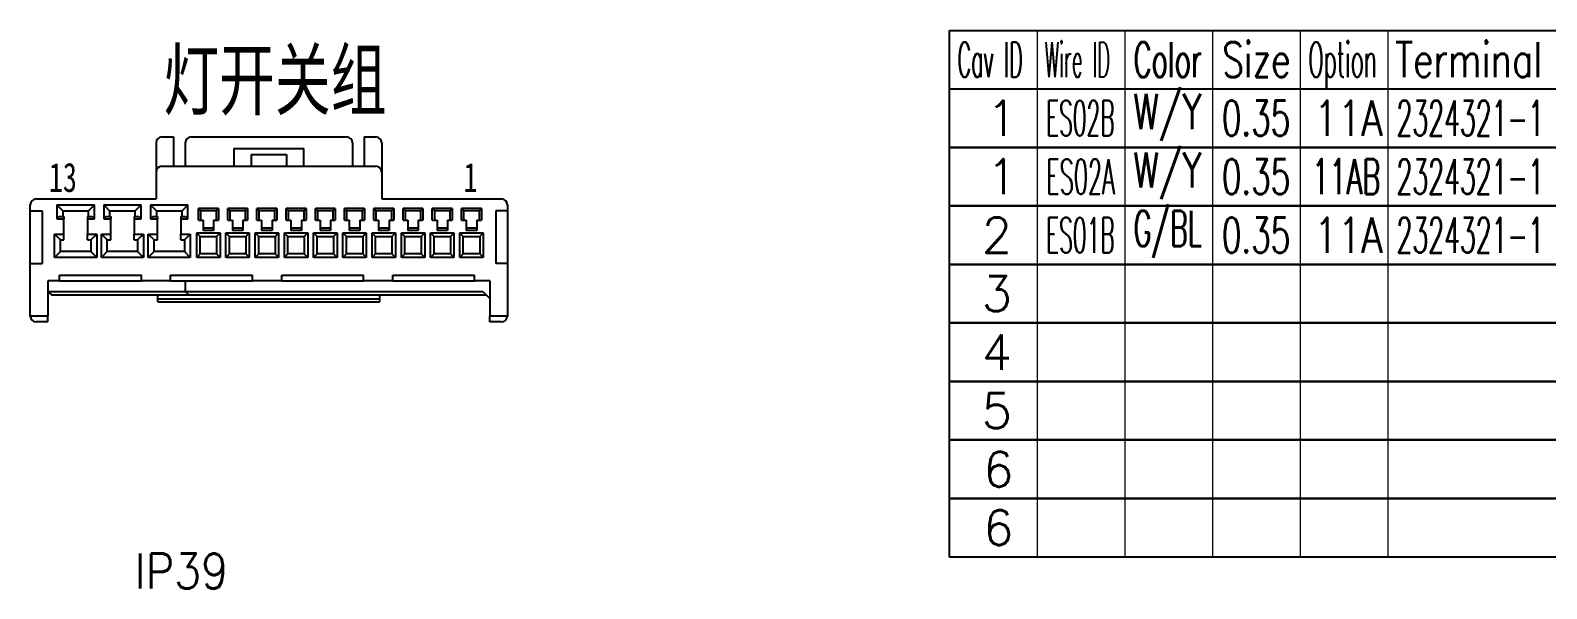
# Model space of a CAD drawing. Header units: inches. Extents: x 47316 to 59086, y 3141 to 11743.
# Drawn here: x 52548.8 to 52678.5, y 8707.6 to 8755.3 of the extents above; entities that cross this region are included whole.
import ezdxf

# ---------------------------------------------------------------- set-up
doc = ezdxf.new("R2010")
doc.units = ezdxf.units.IN
doc.header["$MEASUREMENT"] = 0
doc.layers.add('___SHELL', color=7, linetype='Continuous')
doc.styles.add('MtX_FangSong_GB2312', font='')
doc.styles.get("Standard").update_dxf_attribs({"font": ''})
doc.styles.get('MtX_FangSong_GB2312').set_extended_font_data('FangSong_GB2312')
doc.styles.get('Standard').set_extended_font_data('SimSun')

msp = doc.modelspace()

# ---------------------------------------------------------------- linework, layer by layer
at = {"color": 0, "linetype": 'Continuous', "lineweight": -2}
for p, q in [((52627.41, 8755.27), (52792.41, 8755.27)), ((52627.41, 8750.27), (52627.41, 8755.27)), ((52627.41, 8750.27), (52792.41, 8750.27))]:
    msp.add_line(p, q, dxfattribs=at)
at = {"color": 7, "linetype": 'Continuous', "lineweight": 15}
for p, q in [((52634.91, 8750.27), (52634.91, 8755.27)), ((52642.41, 8750.27), (52642.41, 8755.27)), ((52649.91, 8750.27), (52649.91, 8755.27)), ((52657.41, 8750.27), (52657.41, 8755.27)), ((52664.91, 8750.27), (52664.91, 8755.27))]:
    msp.add_line(p, q, dxfattribs=at)
at = {"color": 102, "linetype": 'Continuous', "lineweight": 15}
for p, q in [((52634.91, 8745.27), (52634.91, 8750.27)), ((52642.41, 8745.27), (52642.41, 8750.27)), ((52649.91, 8745.27), (52649.91, 8750.27)), ((52657.41, 8745.27), (52657.41, 8750.27)), ((52664.91, 8745.27), (52664.91, 8750.27)), ((52634.91, 8740.27), (52634.91, 8745.27)), ((52642.41, 8740.27), (52642.41, 8745.27)), ((52649.91, 8740.27), (52649.91, 8745.27)), ((52657.41, 8740.27), (52657.41, 8745.27)), ((52664.91, 8740.27), (52664.91, 8745.27)), ((52634.91, 8735.27), (52634.91, 8740.27)), ((52642.41, 8735.27), (52642.41, 8740.27)), ((52649.91, 8735.27), (52649.91, 8740.27)), ((52657.41, 8735.27), (52657.41, 8740.27)), ((52664.91, 8735.27), (52664.91, 8740.27)), ((52634.91, 8730.27), (52634.91, 8735.27)), ((52642.41, 8730.27), (52642.41, 8735.27)), ((52649.91, 8730.27), (52649.91, 8735.27)), ((52657.41, 8730.27), (52657.41, 8735.27)), ((52664.91, 8730.27), (52664.91, 8735.27)), ((52634.91, 8725.27), (52634.91, 8730.27)), ((52642.41, 8725.27), (52642.41, 8730.27)), ((52649.91, 8725.27), (52649.91, 8730.27)), ((52657.41, 8725.27), (52657.41, 8730.27)), ((52664.91, 8725.27), (52664.91, 8730.27)), ((52634.91, 8720.27), (52634.91, 8725.27)), ((52642.41, 8720.27), (52642.41, 8725.27)), ((52649.91, 8720.27), (52649.91, 8725.27)), ((52657.41, 8720.27), (52657.41, 8725.27)), ((52664.91, 8720.27), (52664.91, 8725.27)), ((52634.91, 8715.27), (52634.91, 8720.27)), ((52642.41, 8715.27), (52642.41, 8720.27)), ((52649.91, 8715.27), (52649.91, 8720.27)), ((52657.41, 8715.27), (52657.41, 8720.27)), ((52664.91, 8715.27), (52664.91, 8720.27)), ((52634.91, 8710.27), (52634.91, 8715.27)), ((52642.41, 8710.27), (52642.41, 8715.27)), ((52649.91, 8710.27), (52649.91, 8715.27)), ((52657.41, 8710.27), (52657.41, 8715.27)), ((52664.91, 8710.27), (52664.91, 8715.27))]:
    msp.add_line(p, q, dxfattribs=at)
at = {"color": 0, "linetype": 'Continuous', "lineweight": -2}
for points in [[(52627.41, 8745.27), (52627.41, 8750.27), (52709.91, 8750.27), (52709.91, 8745.27)], [(52627.41, 8740.27), (52627.41, 8745.27), (52709.91, 8745.27), (52709.91, 8740.27)], [(52627.41, 8735.27), (52627.41, 8740.27), (52709.91, 8740.27), (52709.91, 8735.27)], [(52627.41, 8730.27), (52627.41, 8735.27), (52709.91, 8735.27), (52709.91, 8730.27)], [(52627.41, 8725.27), (52627.41, 8730.27), (52709.91, 8730.27), (52709.91, 8725.27)], [(52627.41, 8720.27), (52627.41, 8725.27), (52709.91, 8725.27), (52709.91, 8720.27)], [(52627.41, 8715.27), (52627.41, 8720.27), (52709.91, 8720.27), (52709.91, 8715.27)], [(52627.41, 8710.27), (52627.41, 8715.27), (52709.91, 8715.27), (52709.91, 8710.27)]]:
    msp.add_lwpolyline(points, close=True, dxfattribs=at)
at = {"layer": '___SHELL', "color": 0, "lineweight": -2, "ltscale": 0.0625}
for p, q in [((52559.54, 8745.66), (52559.54, 8743.16)), ((52561.04, 8746.16), (52561.04, 8743.66)), ((52577.34, 8746.16), (52577.34, 8743.66)), ((52578.84, 8745.66), (52578.84, 8743.16)), ((52560.79, 8733.86), (52558.29, 8733.86)), ((52570.29, 8733.86), (52567.79, 8733.86)), ((52579.79, 8733.86), (52577.29, 8733.86))]:
    msp.add_line(p, q, dxfattribs=at)
at = {"layer": '___SHELL', "color": 0, "lineweight": -2, "ltscale": 0.025}
for p, q in [((52560.04, 8746.16), (52561.04, 8746.16)), ((52577.34, 8746.16), (52578.34, 8746.16)), ((52567.69, 8744.66), (52567.69, 8743.66)), ((52570.69, 8744.66), (52570.69, 8743.66)), ((52548.79, 8739.86), (52549.79, 8739.86)), ((52563.17, 8739.06), (52563.17, 8740.06)), ((52564.87, 8740.06), (52564.87, 8739.06)), ((52565.67, 8739.06), (52565.67, 8740.06)), ((52567.37, 8740.06), (52567.37, 8739.06)), ((52568.17, 8739.06), (52568.17, 8740.06)), ((52569.87, 8740.06), (52569.87, 8739.06)), ((52570.67, 8739.06), (52570.67, 8740.06)), ((52572.37, 8740.06), (52572.37, 8739.06)), ((52573.17, 8739.06), (52573.17, 8740.06)), ((52574.87, 8740.06), (52574.87, 8739.06)), ((52575.67, 8739.06), (52575.67, 8740.06)), ((52577.37, 8740.06), (52577.37, 8739.06)), ((52578.17, 8739.06), (52578.17, 8740.06)), ((52579.87, 8740.06), (52579.87, 8739.06)), ((52580.67, 8739.06), (52580.67, 8740.06)), ((52582.37, 8740.06), (52582.37, 8739.06)), ((52583.17, 8739.06), (52583.17, 8740.06)), ((52584.87, 8740.06), (52584.87, 8739.06)), ((52585.67, 8739.06), (52585.67, 8740.06)), ((52587.37, 8740.06), (52587.37, 8739.06)), ((52589.59, 8739.86), (52588.59, 8739.86)), ((52551.37, 8736.36), (52551.37, 8737.36)), ((52553.97, 8737.36), (52553.97, 8736.36)), ((52555.37, 8736.36), (52555.37, 8737.36)), ((52557.97, 8737.36), (52557.97, 8736.36)), ((52559.37, 8736.36), (52559.37, 8737.36)), ((52561.97, 8737.36), (52561.97, 8736.36)), ((52548.79, 8735.36), (52549.79, 8735.36)), ((52589.59, 8735.36), (52588.59, 8735.36)), ((52551.29, 8733.86), (52550.29, 8733.86)), ((52550.29, 8730.36), (52549.29, 8730.36)), ((52589.09, 8730.36), (52588.09, 8730.36))]:
    msp.add_line(p, q, dxfattribs=at)
at = {"layer": '___SHELL', "color": 0, "lineweight": -2, "ltscale": 0.05}
for p, q in [((52562.04, 8745.66), (52562.04, 8743.66)), ((52576.34, 8745.66), (52576.34, 8743.66)), ((52550.87, 8735.86), (52550.87, 8737.86)), ((52554.47, 8737.86), (52554.47, 8735.86)), ((52554.87, 8735.86), (52554.87, 8737.86)), ((52558.47, 8737.86), (52558.47, 8735.86)), ((52558.87, 8735.86), (52558.87, 8737.86)), ((52562.47, 8737.86), (52562.47, 8735.86)), ((52563.02, 8737.96), (52565.02, 8737.96)), ((52565.52, 8737.96), (52567.52, 8737.96)), ((52568.02, 8737.96), (52570.02, 8737.96)), ((52570.52, 8737.96), (52572.52, 8737.96)), ((52573.02, 8737.96), (52575.02, 8737.96)), ((52575.52, 8737.96), (52577.52, 8737.96)), ((52578.02, 8737.96), (52580.02, 8737.96)), ((52580.52, 8737.96), (52582.52, 8737.96)), ((52583.02, 8737.96), (52585.02, 8737.96)), ((52585.52, 8737.96), (52587.52, 8737.96)), ((52565.02, 8735.86), (52563.02, 8735.86)), ((52567.52, 8735.86), (52565.52, 8735.86)), ((52570.02, 8735.86), (52568.02, 8735.86)), ((52572.52, 8735.86), (52570.52, 8735.86)), ((52575.02, 8735.86), (52573.02, 8735.86)), ((52577.52, 8735.86), (52575.52, 8735.86)), ((52580.02, 8735.86), (52578.02, 8735.86)), ((52582.52, 8735.86), (52580.52, 8735.86)), ((52585.02, 8735.86), (52583.02, 8735.86)), ((52587.52, 8735.86), (52585.52, 8735.86))]:
    msp.add_line(p, q, dxfattribs=at)
at = {"layer": '___SHELL', "color": 0, "lineweight": -2, "ltscale": 0.3325}
msp.add_line((52562.54, 8746.16), (52575.84, 8746.16), dxfattribs=at)
at = {"layer": '___SHELL', "color": 0, "lineweight": -2, "ltscale": 0.0375}
for p, q in [((52566.19, 8745.16), (52566.19, 8743.66)), ((52572.19, 8743.66), (52572.19, 8745.16)), ((52563.32, 8736.16), (52563.32, 8737.66)), ((52564.72, 8737.66), (52564.72, 8736.16)), ((52565.82, 8736.16), (52565.82, 8737.66)), ((52567.22, 8737.66), (52567.22, 8736.16)), ((52568.32, 8736.16), (52568.32, 8737.66)), ((52569.72, 8737.66), (52569.72, 8736.16)), ((52570.82, 8736.16), (52570.82, 8737.66)), ((52572.22, 8737.66), (52572.22, 8736.16)), ((52573.32, 8736.16), (52573.32, 8737.66)), ((52574.72, 8737.66), (52574.72, 8736.16)), ((52575.82, 8736.16), (52575.82, 8737.66)), ((52577.22, 8737.66), (52577.22, 8736.16)), ((52578.32, 8736.16), (52578.32, 8737.66)), ((52579.72, 8737.66), (52579.72, 8736.16)), ((52580.82, 8736.16), (52580.82, 8737.66)), ((52582.22, 8737.66), (52582.22, 8736.16)), ((52583.32, 8736.16), (52583.32, 8737.66)), ((52584.72, 8737.66), (52584.72, 8736.16)), ((52585.82, 8736.16), (52585.82, 8737.66)), ((52587.22, 8737.66), (52587.22, 8736.16)), ((52550.29, 8730.86), (52548.79, 8730.86)), ((52589.59, 8730.86), (52588.09, 8730.86))]:
    msp.add_line(p, q, dxfattribs=at)
at = {"layer": '___SHELL', "color": 0, "lineweight": -2, "ltscale": 0.15}
msp.add_line((52566.19, 8745.16), (52572.19, 8745.16), dxfattribs=at)
at = {"layer": '___SHELL', "color": 0, "lineweight": -2, "ltscale": 0.075}
for p, q in [((52567.69, 8744.66), (52570.69, 8744.66)), ((52550.29, 8733.86), (52550.29, 8730.86)), ((52588.09, 8733.86), (52588.09, 8730.86))]:
    msp.add_line(p, q, dxfattribs=at)
at = {"layer": '___SHELL', "color": 0, "lineweight": -2, "ltscale": 0.0575}
for p, q in [((52559.54, 8743.16), (52559.54, 8740.86)), ((52578.84, 8743.16), (52578.84, 8740.86))]:
    msp.add_line(p, q, dxfattribs=at)
at = {"layer": '___SHELL', "color": 0, "lineweight": -2, "ltscale": 0.4575}
msp.add_line((52560.04, 8743.66), (52578.34, 8743.66), dxfattribs=at)
at = {"layer": '___SHELL', "color": 0, "lineweight": -2, "ltscale": 0.0125}
for p, q in [((52548.79, 8739.86), (52548.79, 8740.36)), ((52589.59, 8740.36), (52589.59, 8739.86)), ((52551.57, 8739.86), (52551.57, 8739.36)), ((52553.77, 8739.36), (52553.77, 8739.86)), ((52555.57, 8739.86), (52555.57, 8739.36)), ((52557.77, 8739.36), (52557.77, 8739.86)), ((52559.57, 8739.86), (52559.57, 8739.36)), ((52561.77, 8739.36), (52561.77, 8739.86)), ((52551.67, 8737.36), (52551.67, 8737.86)), ((52553.67, 8737.36), (52553.67, 8737.86)), ((52555.67, 8737.36), (52555.67, 8737.86)), ((52557.67, 8737.36), (52557.67, 8737.86)), ((52559.67, 8737.36), (52559.67, 8737.86)), ((52561.67, 8737.36), (52561.67, 8737.86)), ((52551.29, 8733.86), (52551.29, 8734.36)), ((52558.29, 8733.86), (52558.29, 8734.36)), ((52560.79, 8733.86), (52560.79, 8734.36)), ((52567.79, 8733.86), (52567.79, 8734.36)), ((52570.29, 8733.86), (52570.29, 8734.36)), ((52577.29, 8733.86), (52577.29, 8734.36)), ((52579.79, 8733.86), (52579.79, 8734.36)), ((52586.79, 8733.86), (52586.79, 8734.36)), ((52550.29, 8730.36), (52550.29, 8730.86)), ((52588.09, 8730.36), (52588.09, 8730.86))]:
    msp.add_line(p, q, dxfattribs=at)
at = {"layer": '___SHELL', "color": 0, "lineweight": -2, "ltscale": 0.25625}
for p, q in [((52549.29, 8740.86), (52559.54, 8740.86)), ((52578.84, 8740.86), (52589.09, 8740.86))]:
    msp.add_line(p, q, dxfattribs=at)
at = {"layer": '___SHELL', "color": 0, "lineweight": -2, "ltscale": 0.03}
for p, q in [((52551.07, 8740.36), (52551.07, 8739.16)), ((52554.27, 8739.16), (52554.27, 8740.36)), ((52555.07, 8740.36), (52555.07, 8739.16)), ((52558.27, 8739.16), (52558.27, 8740.36)), ((52559.07, 8740.36), (52559.07, 8739.16)), ((52562.27, 8739.16), (52562.27, 8740.36))]:
    msp.add_line(p, q, dxfattribs=at)
at = {"layer": '___SHELL', "color": 0, "lineweight": -2, "ltscale": 0.08}
for p, q in [((52551.07, 8740.36), (52554.27, 8740.36)), ((52555.07, 8740.36), (52558.27, 8740.36)), ((52559.07, 8740.36), (52562.27, 8740.36))]:
    msp.add_line(p, q, dxfattribs=at)
at = {"layer": '___SHELL', "color": 0, "lineweight": -2, "ltscale": 0.017678}
for p, q in [((52551.07, 8740.36), (52551.57, 8739.86)), ((52554.27, 8740.36), (52553.77, 8739.86)), ((52555.07, 8740.36), (52555.57, 8739.86)), ((52558.27, 8740.36), (52557.77, 8739.86)), ((52559.07, 8740.36), (52559.57, 8739.86)), ((52562.27, 8740.36), (52561.77, 8739.86)), ((52550.87, 8737.86), (52551.37, 8737.36)), ((52554.47, 8737.86), (52553.97, 8737.36)), ((52554.87, 8737.86), (52555.37, 8737.36)), ((52558.47, 8737.86), (52557.97, 8737.36)), ((52558.87, 8737.86), (52559.37, 8737.36)), ((52562.47, 8737.86), (52561.97, 8737.36)), ((52550.87, 8735.86), (52551.37, 8736.36)), ((52554.47, 8735.86), (52553.97, 8736.36)), ((52554.87, 8735.86), (52555.37, 8736.36)), ((52558.47, 8735.86), (52557.97, 8736.36)), ((52558.87, 8735.86), (52559.37, 8736.36)), ((52562.47, 8735.86), (52561.97, 8736.36))]:
    msp.add_line(p, q, dxfattribs=at)
at = {"layer": '___SHELL', "color": 0, "lineweight": -2, "ltscale": 0.1125}
for p, q in [((52548.79, 8730.86), (52548.79, 8739.86)), ((52549.79, 8739.86), (52549.79, 8735.36)), ((52588.59, 8739.86), (52588.59, 8735.36)), ((52589.59, 8739.86), (52589.59, 8730.86))]:
    msp.add_line(p, q, dxfattribs=at)
at = {"layer": '___SHELL', "color": 0, "lineweight": -2, "ltscale": 0.007071}
for p, q in [((52551.27, 8739.36), (52551.07, 8739.16)), ((52554.07, 8739.36), (52554.27, 8739.16)), ((52555.27, 8739.36), (52555.07, 8739.16)), ((52558.07, 8739.36), (52558.27, 8739.16)), ((52559.27, 8739.36), (52559.07, 8739.16)), ((52562.07, 8739.36), (52562.27, 8739.16))]:
    msp.add_line(p, q, dxfattribs=at)
at = {"layer": '___SHELL', "color": 0, "lineweight": -2, "ltscale": 0.015001}
for p, q in [((52551.07, 8739.16), (52551.67, 8739.16)), ((52555.07, 8739.16), (52555.67, 8739.16)), ((52559.07, 8739.16), (52559.67, 8739.16))]:
    msp.add_line(p, q, dxfattribs=at)
at = {"layer": '___SHELL', "color": 0, "lineweight": -2, "ltscale": 0.010001}
for p, q in [((52551.27, 8739.36), (52551.67, 8739.36)), ((52555.27, 8739.36), (52555.67, 8739.36)), ((52559.27, 8739.36), (52559.67, 8739.36))]:
    msp.add_line(p, q, dxfattribs=at)
at = {"layer": '___SHELL', "color": 0, "lineweight": -2, "ltscale": 0.055}
for p, q in [((52551.57, 8739.86), (52553.77, 8739.86)), ((52555.57, 8739.86), (52557.77, 8739.86)), ((52559.57, 8739.86), (52561.77, 8739.86))]:
    msp.add_line(p, q, dxfattribs=at)
at = {"layer": '___SHELL', "color": 0, "lineweight": -2, "ltscale": 0.005}
for p, q in [((52551.67, 8739.36), (52551.67, 8739.16)), ((52553.67, 8739.36), (52553.67, 8739.16)), ((52555.67, 8739.36), (52555.67, 8739.16)), ((52557.67, 8739.36), (52557.67, 8739.16)), ((52559.67, 8739.36), (52559.67, 8739.16)), ((52561.67, 8739.36), (52561.67, 8739.16))]:
    msp.add_line(p, q, dxfattribs=at)
at = {"layer": '___SHELL', "color": 0, "lineweight": -2, "ltscale": 0.0325}
for p, q in [((52551.67, 8737.86), (52551.67, 8739.16)), ((52553.67, 8739.16), (52553.67, 8737.86)), ((52555.67, 8737.86), (52555.67, 8739.16)), ((52557.67, 8739.16), (52557.67, 8737.86)), ((52559.67, 8737.86), (52559.67, 8739.16)), ((52561.67, 8739.16), (52561.67, 8737.86)), ((52588.09, 8733.86), (52586.79, 8733.86))]:
    msp.add_line(p, q, dxfattribs=at)
at = {"layer": '___SHELL', "color": 0, "lineweight": -2, "ltscale": 0.009999}
for p, q in [((52553.67, 8739.36), (52554.07, 8739.36)), ((52557.67, 8739.36), (52558.07, 8739.36)), ((52561.67, 8739.36), (52562.07, 8739.36)), ((52563.17, 8739.06), (52563.57, 8739.06)), ((52564.47, 8739.06), (52564.87, 8739.06)), ((52565.67, 8739.06), (52566.07, 8739.06)), ((52566.97, 8739.06), (52567.37, 8739.06)), ((52568.17, 8739.06), (52568.57, 8739.06)), ((52569.47, 8739.06), (52569.87, 8739.06)), ((52570.67, 8739.06), (52571.07, 8739.06)), ((52571.97, 8739.06), (52572.37, 8739.06)), ((52573.17, 8739.06), (52573.57, 8739.06)), ((52574.47, 8739.06), (52574.87, 8739.06)), ((52575.67, 8739.06), (52576.07, 8739.06)), ((52576.97, 8739.06), (52577.37, 8739.06)), ((52578.17, 8739.06), (52578.57, 8739.06)), ((52579.47, 8739.06), (52579.87, 8739.06)), ((52580.67, 8739.06), (52581.07, 8739.06)), ((52581.97, 8739.06), (52582.37, 8739.06)), ((52583.17, 8739.06), (52583.57, 8739.06)), ((52584.47, 8739.06), (52584.87, 8739.06)), ((52585.67, 8739.06), (52586.07, 8739.06)), ((52586.97, 8739.06), (52587.37, 8739.06))]:
    msp.add_line(p, q, dxfattribs=at)
at = {"layer": '___SHELL', "color": 0, "lineweight": -2, "ltscale": 0.014999}
for p, q in [((52553.67, 8739.16), (52554.27, 8739.16)), ((52557.67, 8739.16), (52558.27, 8739.16)), ((52561.67, 8739.16), (52562.27, 8739.16))]:
    msp.add_line(p, q, dxfattribs=at)
at = {"layer": '___SHELL', "color": 0, "lineweight": -2, "ltscale": 0.042499}
for p, q in [((52564.87, 8740.06), (52563.17, 8740.06)), ((52567.37, 8740.06), (52565.67, 8740.06)), ((52569.87, 8740.06), (52568.17, 8740.06)), ((52572.37, 8740.06), (52570.67, 8740.06)), ((52574.87, 8740.06), (52573.17, 8740.06)), ((52577.37, 8740.06), (52575.67, 8740.06)), ((52579.87, 8740.06), (52578.17, 8740.06)), ((52582.37, 8740.06), (52580.67, 8740.06)), ((52584.87, 8740.06), (52583.17, 8740.06)), ((52587.37, 8740.06), (52585.67, 8740.06))]:
    msp.add_line(p, q, dxfattribs=at)
at = {"layer": '___SHELL', "color": 0, "lineweight": -2, "ltscale": 0.00707}
for p, q in [((52563.37, 8739.86), (52563.17, 8740.06)), ((52564.67, 8739.86), (52564.87, 8740.06)), ((52565.87, 8739.86), (52565.67, 8740.06)), ((52567.17, 8739.86), (52567.37, 8740.06)), ((52568.37, 8739.86), (52568.17, 8740.06)), ((52569.67, 8739.86), (52569.87, 8740.06)), ((52570.87, 8739.86), (52570.67, 8740.06)), ((52572.17, 8739.86), (52572.37, 8740.06)), ((52573.37, 8739.86), (52573.17, 8740.06)), ((52574.67, 8739.86), (52574.87, 8740.06)), ((52575.87, 8739.86), (52575.67, 8740.06)), ((52577.17, 8739.86), (52577.37, 8740.06)), ((52578.37, 8739.86), (52578.17, 8740.06)), ((52579.67, 8739.86), (52579.87, 8740.06)), ((52580.87, 8739.86), (52580.67, 8740.06)), ((52582.17, 8739.86), (52582.37, 8740.06)), ((52583.37, 8739.86), (52583.17, 8740.06)), ((52584.67, 8739.86), (52584.87, 8740.06)), ((52585.87, 8739.86), (52585.67, 8740.06)), ((52587.17, 8739.86), (52587.37, 8740.06))]:
    msp.add_line(p, q, dxfattribs=at)
at = {"layer": '___SHELL', "color": 0, "lineweight": -2, "ltscale": 0.032501}
for p, q in [((52564.67, 8739.86), (52563.37, 8739.86)), ((52567.17, 8739.86), (52565.87, 8739.86)), ((52569.67, 8739.86), (52568.37, 8739.86)), ((52572.17, 8739.86), (52570.87, 8739.86)), ((52574.67, 8739.86), (52573.37, 8739.86)), ((52577.17, 8739.86), (52575.87, 8739.86)), ((52579.67, 8739.86), (52578.37, 8739.86)), ((52582.17, 8739.86), (52580.87, 8739.86)), ((52584.67, 8739.86), (52583.37, 8739.86)), ((52587.17, 8739.86), (52585.87, 8739.86))]:
    msp.add_line(p, q, dxfattribs=at)
at = {"layer": '___SHELL', "color": 0, "lineweight": -2, "ltscale": 0.02}
for p, q in [((52563.37, 8739.06), (52563.37, 8739.86)), ((52564.67, 8739.86), (52564.67, 8739.06)), ((52565.87, 8739.06), (52565.87, 8739.86)), ((52567.17, 8739.86), (52567.17, 8739.06)), ((52568.37, 8739.06), (52568.37, 8739.86)), ((52569.67, 8739.86), (52569.67, 8739.06)), ((52570.87, 8739.06), (52570.87, 8739.86)), ((52572.17, 8739.86), (52572.17, 8739.06)), ((52573.37, 8739.06), (52573.37, 8739.86)), ((52574.67, 8739.86), (52574.67, 8739.06)), ((52575.87, 8739.06), (52575.87, 8739.86)), ((52577.17, 8739.86), (52577.17, 8739.06)), ((52578.37, 8739.06), (52578.37, 8739.86)), ((52579.67, 8739.86), (52579.67, 8739.06)), ((52580.87, 8739.06), (52580.87, 8739.86)), ((52582.17, 8739.86), (52582.17, 8739.06)), ((52583.37, 8739.06), (52583.37, 8739.86)), ((52584.67, 8739.86), (52584.67, 8739.06)), ((52585.87, 8739.06), (52585.87, 8739.86)), ((52587.17, 8739.86), (52587.17, 8739.06)), ((52553.67, 8737.86), (52554.47, 8737.86)), ((52557.67, 8737.86), (52558.47, 8737.86)), ((52561.67, 8737.86), (52562.47, 8737.86))]:
    msp.add_line(p, q, dxfattribs=at)
at = {"layer": '___SHELL', "color": 0, "lineweight": -2, "ltscale": 0.0225}
for p, q in [((52563.57, 8739.06), (52563.57, 8738.16)), ((52564.47, 8739.06), (52564.47, 8738.16)), ((52566.07, 8739.06), (52566.07, 8738.16)), ((52566.97, 8739.06), (52566.97, 8738.16)), ((52568.57, 8739.06), (52568.57, 8738.16)), ((52569.47, 8739.06), (52569.47, 8738.16)), ((52571.07, 8739.06), (52571.07, 8738.16)), ((52571.97, 8739.06), (52571.97, 8738.16)), ((52573.57, 8739.06), (52573.57, 8738.16)), ((52574.47, 8739.06), (52574.47, 8738.16)), ((52576.07, 8739.06), (52576.07, 8738.16)), ((52576.97, 8739.06), (52576.97, 8738.16)), ((52578.57, 8739.06), (52578.57, 8738.16)), ((52579.47, 8739.06), (52579.47, 8738.16)), ((52581.07, 8739.06), (52581.07, 8738.16)), ((52581.97, 8739.06), (52581.97, 8738.16)), ((52583.57, 8739.06), (52583.57, 8738.16)), ((52584.47, 8739.06), (52584.47, 8738.16)), ((52586.07, 8739.06), (52586.07, 8738.16)), ((52586.97, 8739.06), (52586.97, 8738.16)), ((52562.04, 8733.86), (52562.04, 8732.96))]:
    msp.add_line(p, q, dxfattribs=at)
at = {"layer": '___SHELL', "color": 0, "lineweight": -2, "ltscale": 0.020001}
for p, q in [((52550.87, 8737.86), (52551.67, 8737.86)), ((52554.87, 8737.86), (52555.67, 8737.86)), ((52558.87, 8737.86), (52559.67, 8737.86))]:
    msp.add_line(p, q, dxfattribs=at)
at = {"layer": '___SHELL', "color": 0, "lineweight": -2, "ltscale": 0.0525}
for p, q in [((52563.02, 8735.86), (52563.02, 8737.96)), ((52565.02, 8737.96), (52565.02, 8735.86)), ((52565.52, 8735.86), (52565.52, 8737.96)), ((52567.52, 8737.96), (52567.52, 8735.86)), ((52568.02, 8735.86), (52568.02, 8737.96)), ((52570.02, 8737.96), (52570.02, 8735.86)), ((52570.52, 8735.86), (52570.52, 8737.96)), ((52572.52, 8737.96), (52572.52, 8735.86)), ((52573.02, 8735.86), (52573.02, 8737.96)), ((52575.02, 8737.96), (52575.02, 8735.86)), ((52575.52, 8735.86), (52575.52, 8737.96)), ((52577.52, 8737.96), (52577.52, 8735.86)), ((52578.02, 8735.86), (52578.02, 8737.96)), ((52580.02, 8737.96), (52580.02, 8735.86)), ((52580.52, 8735.86), (52580.52, 8737.96)), ((52582.52, 8737.96), (52582.52, 8735.86)), ((52583.02, 8735.86), (52583.02, 8737.96)), ((52585.02, 8737.96), (52585.02, 8735.86)), ((52585.52, 8735.86), (52585.52, 8737.96)), ((52587.52, 8737.96), (52587.52, 8735.86))]:
    msp.add_line(p, q, dxfattribs=at)
at = {"layer": '___SHELL', "color": 0, "lineweight": -2, "ltscale": 0.010606}
for p, q in [((52563.32, 8737.66), (52563.02, 8737.96)), ((52564.72, 8737.66), (52565.02, 8737.96)), ((52565.82, 8737.66), (52565.52, 8737.96)), ((52567.22, 8737.66), (52567.52, 8737.96)), ((52568.32, 8737.66), (52568.02, 8737.96)), ((52569.72, 8737.66), (52570.02, 8737.96)), ((52570.82, 8737.66), (52570.52, 8737.96)), ((52572.22, 8737.66), (52572.52, 8737.96)), ((52573.32, 8737.66), (52573.02, 8737.96)), ((52574.72, 8737.66), (52575.02, 8737.96)), ((52575.82, 8737.66), (52575.52, 8737.96)), ((52577.22, 8737.66), (52577.52, 8737.96)), ((52578.32, 8737.66), (52578.02, 8737.96)), ((52579.72, 8737.66), (52580.02, 8737.96)), ((52580.82, 8737.66), (52580.52, 8737.96)), ((52582.22, 8737.66), (52582.52, 8737.96)), ((52583.32, 8737.66), (52583.02, 8737.96)), ((52584.72, 8737.66), (52585.02, 8737.96)), ((52585.82, 8737.66), (52585.52, 8737.96)), ((52587.22, 8737.66), (52587.52, 8737.96)), ((52562.04, 8732.96), (52562.34, 8732.66))]:
    msp.add_line(p, q, dxfattribs=at)
at = {"layer": '___SHELL', "color": 0, "lineweight": -2, "ltscale": 0.035001}
for p, q in [((52563.32, 8737.66), (52564.72, 8737.66)), ((52565.82, 8737.66), (52567.22, 8737.66)), ((52568.32, 8737.66), (52569.72, 8737.66)), ((52570.82, 8737.66), (52572.22, 8737.66)), ((52573.32, 8737.66), (52574.72, 8737.66)), ((52575.82, 8737.66), (52577.22, 8737.66)), ((52578.32, 8737.66), (52579.72, 8737.66)), ((52580.82, 8737.66), (52582.22, 8737.66)), ((52583.32, 8737.66), (52584.72, 8737.66)), ((52585.82, 8737.66), (52587.22, 8737.66)), ((52564.72, 8736.16), (52563.32, 8736.16)), ((52567.22, 8736.16), (52565.82, 8736.16)), ((52569.72, 8736.16), (52568.32, 8736.16)), ((52572.22, 8736.16), (52570.82, 8736.16)), ((52574.72, 8736.16), (52573.32, 8736.16)), ((52577.22, 8736.16), (52575.82, 8736.16)), ((52579.72, 8736.16), (52578.32, 8736.16)), ((52582.22, 8736.16), (52580.82, 8736.16)), ((52584.72, 8736.16), (52583.32, 8736.16)), ((52587.22, 8736.16), (52585.82, 8736.16))]:
    msp.add_line(p, q, dxfattribs=at)
at = {"layer": '___SHELL', "color": 0, "lineweight": -2, "ltscale": 0.022501}
for p, q in [((52564.47, 8738.36), (52563.57, 8738.36)), ((52564.47, 8738.16), (52563.57, 8738.16)), ((52566.97, 8738.36), (52566.07, 8738.36)), ((52566.97, 8738.16), (52566.07, 8738.16)), ((52569.47, 8738.36), (52568.57, 8738.36)), ((52569.47, 8738.16), (52568.57, 8738.16)), ((52571.97, 8738.36), (52571.07, 8738.36)), ((52571.97, 8738.16), (52571.07, 8738.16)), ((52574.47, 8738.36), (52573.57, 8738.36)), ((52574.47, 8738.16), (52573.57, 8738.16)), ((52576.97, 8738.36), (52576.07, 8738.36)), ((52576.97, 8738.16), (52576.07, 8738.16)), ((52579.47, 8738.36), (52578.57, 8738.36)), ((52579.47, 8738.16), (52578.57, 8738.16)), ((52581.97, 8738.36), (52581.07, 8738.36)), ((52581.97, 8738.16), (52581.07, 8738.16)), ((52584.47, 8738.36), (52583.57, 8738.36)), ((52584.47, 8738.16), (52583.57, 8738.16)), ((52586.97, 8738.36), (52586.07, 8738.36)), ((52586.97, 8738.16), (52586.07, 8738.16))]:
    msp.add_line(p, q, dxfattribs=at)
at = {"layer": '___SHELL', "color": 0, "lineweight": -2, "ltscale": 0.007501}
for p, q in [((52551.37, 8737.36), (52551.67, 8737.36)), ((52555.37, 8737.36), (52555.67, 8737.36)), ((52559.37, 8737.36), (52559.67, 8737.36))]:
    msp.add_line(p, q, dxfattribs=at)
at = {"layer": '___SHELL', "color": 0, "lineweight": -2, "ltscale": 0.065001}
for p, q in [((52553.97, 8736.36), (52551.37, 8736.36)), ((52557.97, 8736.36), (52555.37, 8736.36)), ((52561.97, 8736.36), (52559.37, 8736.36))]:
    msp.add_line(p, q, dxfattribs=at)
at = {"layer": '___SHELL', "color": 0, "lineweight": -2, "ltscale": 0.0075}
for p, q in [((52553.67, 8737.36), (52553.97, 8737.36)), ((52557.67, 8737.36), (52557.97, 8737.36)), ((52561.67, 8737.36), (52561.97, 8737.36))]:
    msp.add_line(p, q, dxfattribs=at)
at = {"layer": '___SHELL', "color": 0, "lineweight": -2, "ltscale": 0.090001}
for p, q in [((52554.47, 8735.86), (52550.87, 8735.86)), ((52558.47, 8735.86), (52554.87, 8735.86)), ((52562.47, 8735.86), (52558.87, 8735.86))]:
    msp.add_line(p, q, dxfattribs=at)
at = {"layer": '___SHELL', "color": 0, "lineweight": -2, "ltscale": 0.010607}
for p, q in [((52563.32, 8736.16), (52563.02, 8735.86)), ((52564.72, 8736.16), (52565.02, 8735.86)), ((52565.82, 8736.16), (52565.52, 8735.86)), ((52567.22, 8736.16), (52567.52, 8735.86)), ((52568.32, 8736.16), (52568.02, 8735.86)), ((52569.72, 8736.16), (52570.02, 8735.86)), ((52570.82, 8736.16), (52570.52, 8735.86)), ((52572.22, 8736.16), (52572.52, 8735.86)), ((52573.32, 8736.16), (52573.02, 8735.86)), ((52574.72, 8736.16), (52575.02, 8735.86)), ((52575.82, 8736.16), (52575.52, 8735.86)), ((52577.22, 8736.16), (52577.52, 8735.86)), ((52578.32, 8736.16), (52578.02, 8735.86)), ((52579.72, 8736.16), (52580.02, 8735.86)), ((52580.82, 8736.16), (52580.52, 8735.86)), ((52582.22, 8736.16), (52582.52, 8735.86)), ((52583.32, 8736.16), (52583.02, 8735.86)), ((52584.72, 8736.16), (52585.02, 8735.86)), ((52585.82, 8736.16), (52585.52, 8735.86)), ((52587.22, 8736.16), (52587.52, 8735.86))]:
    msp.add_line(p, q, dxfattribs=at)
at = {"layer": '___SHELL', "color": 0, "lineweight": -2, "ltscale": 0.175}
for p, q in [((52551.29, 8734.36), (52558.29, 8734.36)), ((52551.29, 8733.86), (52558.29, 8733.86)), ((52560.79, 8734.36), (52567.79, 8734.36)), ((52560.79, 8733.86), (52567.79, 8733.86)), ((52570.29, 8734.36), (52577.29, 8734.36)), ((52570.29, 8733.86), (52577.29, 8733.86)), ((52579.79, 8734.36), (52586.79, 8734.36)), ((52579.79, 8733.86), (52586.79, 8733.86))]:
    msp.add_line(p, q, dxfattribs=at)
at = {"layer": '___SHELL', "color": 0, "lineweight": -2, "ltscale": 0.29375}
for p, q in [((52550.29, 8732.96), (52562.04, 8732.96)), ((52550.59, 8732.66), (52562.34, 8732.66))]:
    msp.add_line(p, q, dxfattribs=at)
at = {"layer": '___SHELL', "color": 0, "lineweight": -2, "ltscale": 0.003076}
msp.add_line((52550.29, 8732.84), (52550.41, 8732.84), dxfattribs=at)
at = {"layer": '___SHELL', "color": 0, "lineweight": -2, "ltscale": 0.006255}
msp.add_line((52550.41, 8732.84), (52550.59, 8732.66), dxfattribs=at)
at = {"layer": '___SHELL', "color": 0, "lineweight": -2, "ltscale": 0.008571}
for p, q in [((52559.69, 8732.32), (52559.69, 8732.66)), ((52578.69, 8732.32), (52578.69, 8732.66))]:
    msp.add_line(p, q, dxfattribs=at)
at = {"layer": '___SHELL', "color": 0, "lineweight": -2}
for p, q in [((52562.04, 8732.96), (52587.49, 8732.96)), ((52562.34, 8732.66), (52587.79, 8732.66))]:
    msp.add_line(p, q, dxfattribs=at)
at = {"layer": '___SHELL', "color": 0, "lineweight": -2, "ltscale": 0.021214}
msp.add_line((52587.49, 8732.96), (52588.09, 8732.36), dxfattribs=at)
at = {"layer": '___SHELL', "color": 0, "lineweight": -2, "ltscale": 0.006429}
for p, q in [((52559.69, 8732.06), (52559.69, 8732.32)), ((52578.69, 8732.06), (52578.69, 8732.32))]:
    msp.add_line(p, q, dxfattribs=at)
at = {"layer": '___SHELL', "color": 0, "lineweight": -2, "ltscale": 0.475}
for p, q in [((52559.69, 8732.32), (52578.69, 8732.32)), ((52559.69, 8732.06), (52578.69, 8732.06))]:
    msp.add_line(p, q, dxfattribs=at)
at = {"layer": '___SHELL', "color": 0, "lineweight": -2}
for centre, start, end in [((52560.04, 8745.66), 90, 180), ((52562.54, 8745.66), 90, 180), ((52575.84, 8745.66), 0, 90), ((52578.34, 8745.66), 360, 90), ((52560.04, 8743.16), 90, 180), ((52578.34, 8743.16), 360, 90), ((52549.29, 8740.36), 90, 180), ((52589.09, 8740.36), 0, 90), ((52549.29, 8730.86), 180, 270), ((52589.09, 8730.86), 270, 0)]:
    msp.add_arc(centre, 0.5, start, end, dxfattribs=at)

# ---------------------------------------------------------------- texts
at = {"color": 0, "lineweight": -2, "style": 'MtX_FangSong_GB2312', "width": 0.7}
msp.add_text('灯开关组', height=5, rotation=360, dxfattribs=at).set_placement((52560.16, 8748.56))
at = {"color": 7, "linetype": 'Continuous', "lineweight": 15, "char_height": 3, "attachment_point": 1}
for s, insert, width in [('\\Fromans.shx;\\W0.4292452830;\\T1.0000000000;\\o\\lCav ID', (52628.09, 8754.27), 6.5), ('\\Fromans.shx;\\W0.4026548673;\\T1.0000000000;\\o\\lWire ID', (52635.52, 8754.27), 6.5), ('\\Fromans.shx;\\W0.5687500000;\\T1.0000000000;\\o\\lColor', (52643.15, 8754.27), 6.5), ('\\Fromans.shx;\\W0.7222222222;\\T1.0000000000;\\o\\lSize', (52650.72, 8754.27), 6.5), ('\\Fromans.shx;\\W0.4595959596;\\T1.0000000000;\\o\\lOption', (52658.1, 8754.27), 6.5), ('\\Fromans.shx;\\W0.7480916031;\\T1.0000000000;\\o\\lTerminal', (52665.51, 8754.27), 14), ('\\Fromans.shx;\\W1.0000000000;\\T1.0000000000;\\o\\l1', (52630.59, 8749.27), 2.8571), ('\\Fromans.shx;\\W1.0000000000;\\T1.0000000000;\\o\\l1', (52630.59, 8744.27), 2.8571), ('\\Fromans.shx;\\W1.0000000000;\\T1.0000000000;\\o\\l2', (52630.16, 8739.27), 2.8571), ('\\Fromans.shx;\\W1.0000000000;\\T1.0000000000;\\o\\l3', (52630.16, 8734.27), 2.8571), ('\\Fromans.shx;\\W1.0000000000;\\T1.0000000000;\\o\\l4', (52630.16, 8729.27), 2.8571), ('\\Fromans.shx;\\W1.0000000000;\\T1.0000000000;\\o\\l5', (52630.16, 8724.27), 2.8571), ('\\Fromans.shx;\\W1.0000000000;\\T1.0000000000;\\o\\l6', (52630.3, 8719.27), 2.8571), ('\\Fromans.shx;\\W1.0000000000;\\T1.0000000000;\\o\\l6', (52630.3, 8714.27), 2.8571)]:
    msp.add_mtext(s, dxfattribs=dict(at, insert=insert, width=width))
at = {"color": 140, "linetype": 'Continuous', "lineweight": 15, "char_height": 3, "width": 6.5, "attachment_point": 1}
for s, insert in [('\\Fromans.shx;\\W0.7109375000;\\T1.0000000000;\\o\\lW/Y', (52643.11, 8749.84)), ('\\Fromans.shx;\\W0.7844827586;\\T1.0000000000;\\o\\l11A', (52658.58, 8749.27)), ('\\Fromans.shx;\\W0.7109375000;\\T1.0000000000;\\o\\lW/Y', (52643.11, 8744.84)), ('\\Fromans.shx;\\W0.5759493671;\\T1.0000000000;\\o\\l11AB', (52658.4, 8744.27)), ('\\Fromans.shx;\\W0.5617283951;\\T1.0000000000;\\o\\lG/BL', (52643.15, 8739.84)), ('\\Fromans.shx;\\W0.7844827586;\\T1.0000000000;\\o\\l11A', (52658.58, 8739.27))]:
    msp.add_mtext(s, dxfattribs=dict(at, insert=insert))
at = {"color": 21, "linetype": 'Continuous', "lineweight": 15, "char_height": 3, "attachment_point": 1}
for s, insert, width in [('\\Fromans.shx;\\W0.4550000000;\\T1.0000000000;\\o\\lES02B', (52635.67, 8749.27), 6.5), ('\\Fromans.shx;\\W0.6500000000;\\T1.0000000000;\\o\\l0.35', (52650.69, 8749.27), 6.5), ('\\Fromans.shx;\\W0.5268817204;\\T1.0000000000;\\o\\l2324321-1', (52665.63, 8749.27), 14), ('\\Fromans.shx;\\W0.4690721649;\\T1.0000000000;\\o\\lES02A', (52635.68, 8744.27), 6.5), ('\\Fromans.shx;\\W0.6500000000;\\T1.0000000000;\\o\\l0.35', (52650.69, 8744.27), 6.5), ('\\Fromans.shx;\\W0.5268817204;\\T1.0000000000;\\o\\l2324321-1', (52665.63, 8744.27), 14), ('\\Fromans.shx;\\W0.4550000000;\\T1.0000000000;\\o\\lES01B', (52635.67, 8739.27), 6.5), ('\\Fromans.shx;\\W0.6500000000;\\T1.0000000000;\\o\\l0.35', (52650.69, 8739.27), 6.5), ('\\Fromans.shx;\\W0.5268817204;\\T1.0000000000;\\o\\l2324321-1', (52665.63, 8739.27), 14)]:
    msp.add_mtext(s, dxfattribs=dict(at, insert=insert, width=width))
at = {"color": 6, "linetype": 'Continuous', "lineweight": 20, "insert": (52557.73, 8710.57), "char_height": 3, "width": 8.8714, "attachment_point": 1}
msp.add_mtext('\\Fromans.shx;\\W0.9000000000;\\T1.0000000000;\\o\\lIP39', dxfattribs=at)
at = {"layer": '___SHELL', "color": 0, "lineweight": -2, "style": 'MtX_FangSong_GB2312', "width": 0.7}
for s, p in [('13', (52550.39, 8741.46)), ('1', (52585.84, 8741.46))]:
    msp.add_text(s, height=2.5, dxfattribs=at).set_placement(p)

doc.saveas('drawing.dxf')
